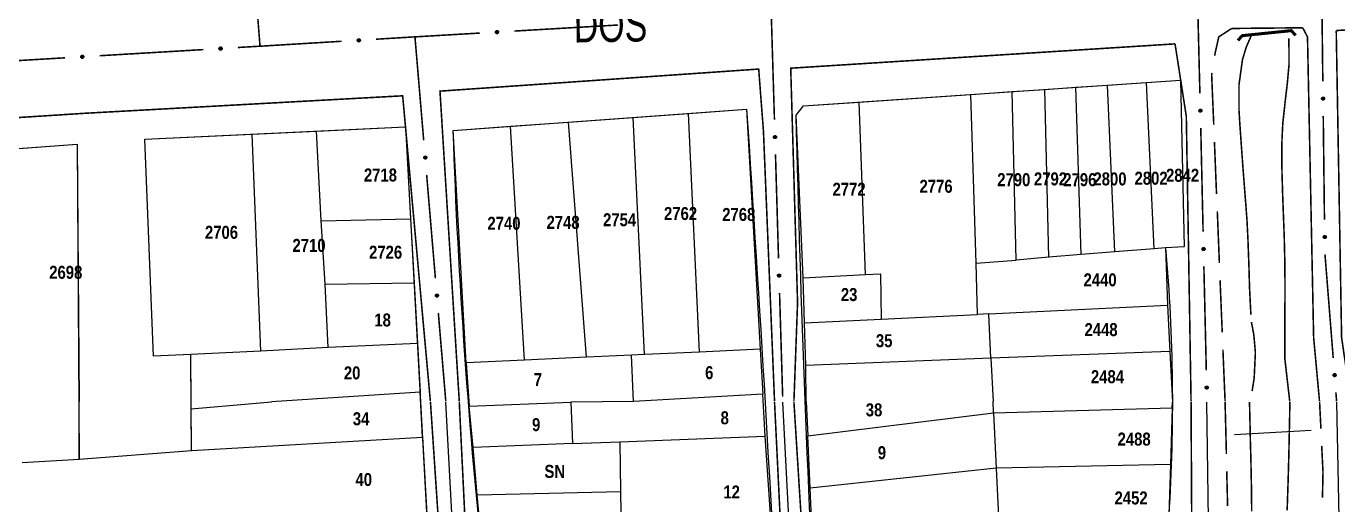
# Model space of a CAD drawing. Extents: x 201676 to 203188, y 4837754 to 4839005.
# Drawn here: x 202078.4 to 202229.9, y 4838733.9 to 4838789.2 of the extents above; entities that cross this region are included whole.
import ezdxf
from ezdxf.enums import TextEntityAlignment as Align

# ---------------------------------------------------------------- set-up
doc = ezdxf.new("R2010")
doc.units = 0
doc.header["$LTSCALE"] = 1.5
doc.header["$MEASUREMENT"] = 0
doc.linetypes.add('PHANTOMX2', pattern=[5, 2.5, -0.5, 0.5, -0.5, 0.5, -0.5])
doc.linetypes.add('TRACO_11', pattern=[8, 3, -1, 3, -1])
for name, color, linetype in [('CD-MALHA-LOTES', 40, 'CONTINUOUS'), ('HD-CURSO-PERENE', 170, 'CONTINUOUS'), ('RU-QUADRAS', 210, 'CONTINUOUS'), ('SV-EIXO-RUA-N-PAV', 6, 'CONTINUOUS'), ('SV-EIXO-RUA-PAV', 20, 'CONTINUOUS'), ('SV-ESTIVAS', 7, 'CONTINUOUS'), ('SV-PONTE-BUEIRO', 7, 'CONTINUOUS'), ('SV-RUA-NAO-PAV-S-GUIA-C-GUIA', 7, 'PHANTOMX2'), ('SV-RUA-PAVIM-S-GUIA-C-GUIA', 7, 'CONTINUOUS'), ('SV-TXT-RUA-PAV-S-GUIA-C-GUIA', 7, 'CONTINUOUS'), ('Th_NmrPort', 7, 'CONTINUOUS')]:
    doc.layers.add(name, color=color, linetype=linetype)
doc.styles.add('ARIAL', font='ARIAL.TTF')
doc.styles.get("Standard").update_dxf_attribs({"font": 'swisscbo.ttf'})

msp = doc.modelspace()

# ---------------------------------------------------------------- linework, layer by layer
at = {"layer": 'CD-MALHA-LOTES', "linetype": 'Continuous'}
for p, q in [((202175.36, 4838760.47), (202174.62, 4838780.4)), ((202124.19, 4838741.67), (202123.91, 4838746.9)), ((202163.75, 4838741.78), (202163.51, 4838746.67)), ((202084.5, 4838739.15), (202084.5, 4838745.75)), ((202097.45, 4838744.94), (202106.75, 4838745.75)), ((202097.49, 4838740.13), (202097.45, 4838744.94)), ((202129.59, 4838745.26), (202141.31, 4838745.72)), ((202130.02, 4838740.5), (202129.59, 4838745.26)), ((202148.57, 4838745.81), (202141.31, 4838745.72)), ((202141.31, 4838745.72), (202141.51, 4838740.95)), ((202168.52, 4838745.81), (202168.7, 4838741.82)), ((202168.7, 4838741.82), (202190.15, 4838744.51)), ((202190.15, 4838744.51), (202190.09, 4838745.81)), ((202190.15, 4838744.51), (202210.79, 4838745.06)), ((202190.15, 4838744.51), (202190.46, 4838738.11)), ((202210.79, 4838745.06), (202210.59, 4838738.54)), ((202210.79, 4838745.06), (202210.81, 4838745.74)), ((202097.49, 4838740.13), (202124.19, 4838741.67)), ((202124.19, 4838741.67), (202124.75, 4838731.42)), ((202146.96, 4838741.16), (202163.75, 4838741.78)), ((202164.55, 4838730.56), (202163.75, 4838741.78)), ((202168.98, 4838735.79), (202168.7, 4838741.82)), ((202084.5, 4838739.15), (202097.49, 4838740.13)), ((202141.51, 4838740.95), (202130.02, 4838740.5)), ((202130.51, 4838735.04), (202130.02, 4838740.5)), ((202141.51, 4838740.95), (202146.96, 4838741.16)), ((202146.96, 4838741.16), (202147.06, 4838735.41)), ((202077.92, 4838738.74), (202084.5, 4838739.15)), ((202210.59, 4838738.54), (202190.46, 4838738.11)), ((202210.59, 4838738.54), (202210.4, 4838732.72)), ((202190.46, 4838738.11), (202168.98, 4838735.79)), ((202190.46, 4838738.11), (202190.74, 4838732.47)), ((202130.51, 4838735.04), (202147.06, 4838735.41)), ((202147.06, 4838735.41), (202147.14, 4838730.34)), ((202169.25, 4838729.75), (202168.98, 4838735.79)), ((202130.95, 4838730.13), (202130.51, 4838735.04))]:
    msp.add_line(p, q, dxfattribs=at)
at = {"layer": 'CD-MALHA-LOTES', "linetype": 'Continuous', "flags": 128}
for points in [[(202199.64, 4838782.1), (202203.32, 4838782.35)], [(202203.32, 4838782.35), (202207.84, 4838782.66)], [(202204.17, 4838763.09), (202203.32, 4838782.35)], [(202207.84, 4838782.66), (202211.76, 4838782.93)], [(202208.69, 4838763.46), (202207.84, 4838782.66)], [(202211.76, 4838782.93), (202212.17, 4838763.67)], [(202174.62, 4838780.4), (202187.51, 4838781.27)], [(202187.51, 4838781.27), (202192.31, 4838781.6)], [(202188.13, 4838761.77), (202187.51, 4838781.27)], [(202192.31, 4838781.6), (202196.09, 4838781.86)], [(202192.77, 4838762.15), (202192.31, 4838781.6)], [(202196.09, 4838781.86), (202199.64, 4838782.1)], [(202196.52, 4838762.46), (202196.09, 4838781.86)], [(202200.28, 4838762.77), (202199.64, 4838782.1)], [(202154.91, 4838779.09), (202161.63, 4838779.58)], [(202161.63, 4838779.58), (202163.19, 4838751.85)], [(202167.35, 4838778.89), (202168.21, 4838779.96)], [(202134.35, 4838777.61), (202141.05, 4838778.09)], [(202141.05, 4838778.09), (202148.51, 4838778.63)], [(202143.12, 4838750.92), (202141.05, 4838778.09)], [(202148.51, 4838778.63), (202154.91, 4838779.09)], [(202149.84, 4838751.23), (202148.51, 4838778.63)], [(202156.2, 4838751.52), (202154.91, 4838779.09)], [(202168.17, 4838760.1), (202167.35, 4838778.89)], [(202092.1, 4838776.11), (202104.51, 4838776.67)], [(202104.51, 4838776.67), (202111.93, 4838777.02)], [(202105.5, 4838751.63), (202104.51, 4838776.67)], [(202111.93, 4838777.02), (202122.21, 4838777.52)], [(202112.49, 4838766.66), (202111.93, 4838777.02)], [(202122.21, 4838777.52), (202122.8, 4838766.9)], [(202127.73, 4838777.13), (202134.35, 4838777.61)], [(202129.22, 4838750.27), (202127.73, 4838777.13)], [(202135.98, 4838750.58), (202134.35, 4838777.61)], [(202076.93, 4838774.98), (202084.28, 4838775.53)], [(202084.28, 4838775.53), (202084.5, 4838745.75)], [(202093.12, 4838751.04), (202092.1, 4838776.11)], [(202112.49, 4838766.66), (202122.8, 4838766.9)], [(202112.94, 4838759.37), (202112.49, 4838766.66)], [(202122.8, 4838766.9), (202123.21, 4838759.51)], [(202200.28, 4838762.77), (202196.52, 4838762.46)], [(202204.17, 4838763.09), (202200.28, 4838762.77)], [(202208.69, 4838763.46), (202204.17, 4838763.09)], [(202210.03, 4838763.57), (202208.69, 4838763.46)], [(202212.17, 4838763.67), (202210.03, 4838763.57)], [(202210.03, 4838763.57), (202210.24, 4838756.95)], [(202188.13, 4838761.77), (202192.77, 4838762.15)], [(202188.3, 4838755.87), (202188.13, 4838761.77)], [(202196.52, 4838762.46), (202192.77, 4838762.15)], [(202168.32, 4838754.89), (202168.17, 4838760.1)], [(202175.36, 4838760.47), (202177.09, 4838760.56)], [(202177.09, 4838760.56), (202177.18, 4838755.32)], [(202112.94, 4838759.37), (202123.21, 4838759.51)], [(202113.29, 4838752.03), (202112.94, 4838759.37)], [(202123.21, 4838759.51), (202123.6, 4838752.49)], [(202189.61, 4838755.93), (202210.24, 4838756.95)], [(202210.24, 4838756.95), (202210.52, 4838751.57)], [(202168.32, 4838754.89), (202177.18, 4838755.32)], [(202177.18, 4838755.32), (202188.3, 4838755.87)], [(202189.61, 4838755.93), (202188.3, 4838755.87)], [(202189.85, 4838750.82), (202189.61, 4838755.93)], [(202168.46, 4838749.98), (202168.32, 4838754.89)], [(202113.29, 4838752.03), (202105.5, 4838751.63)], [(202123.6, 4838752.49), (202113.29, 4838752.03)], [(202123.6, 4838752.49), (202123.91, 4838746.9)], [(202097.41, 4838751.24), (202093.12, 4838751.04)], [(202105.5, 4838751.63), (202097.41, 4838751.24)], [(202097.45, 4838744.94), (202097.41, 4838751.24)], [(202135.98, 4838750.58), (202129.22, 4838750.27)], [(202143.12, 4838750.92), (202135.98, 4838750.58)], [(202148.32, 4838751.16), (202143.12, 4838750.92)], [(202149.84, 4838751.23), (202148.32, 4838751.16)], [(202148.57, 4838745.81), (202148.32, 4838751.16)], [(202156.2, 4838751.52), (202149.84, 4838751.23)], [(202163.19, 4838751.85), (202156.2, 4838751.52)], [(202163.19, 4838751.85), (202163.51, 4838746.67)], [(202189.85, 4838750.82), (202168.46, 4838749.98)], [(202210.52, 4838751.57), (202189.85, 4838750.82)], [(202189.85, 4838750.82), (202190.09, 4838745.81)], [(202210.52, 4838751.57), (202210.81, 4838745.74)], [(202129.22, 4838750.27), (202129.59, 4838745.26)], [(202168.52, 4838745.81), (202168.46, 4838749.98)], [(202123.91, 4838746.9), (202106.75, 4838745.75)], [(202163.51, 4838746.67), (202148.57, 4838745.81)]]:
    msp.add_lwpolyline(points, dxfattribs=at)
at = {"layer": 'CD-MALHA-LOTES', "linetype": 'Continuous'}
for points in [[(202168.21, 4838779.96), (202174.62, 4838780.4)], [(202168.17, 4838760.1), (202175.36, 4838760.47)]]:
    msp.add_lwpolyline(points, dxfattribs=at)
at = {"layer": 'HD-CURSO-PERENE', "const_width": 0.18}
for points in [[(202219.97, 4838788.18), (202219.35, 4838786.76), (202218.91, 4838785.31), (202218.51, 4838782.42), (202218.51, 4838779.43), (202218.6, 4838777.92), (202218.79, 4838775.19), (202219.01, 4838772.2), (202219.2, 4838769.73), (202219.32, 4838768.23), (202219.43, 4838766.73), (202219.54, 4838764.54), (202219.65, 4838761.54), (202219.73, 4838758.84), (202219.88, 4838755.84)], [(202223.81, 4838750.68), (202223.8, 4838753.68), (202223.8, 4838755.18), (202223.82, 4838757.97), (202223.82, 4838759.47), (202223.8, 4838761.99), (202223.73, 4838764.99), (202223.67, 4838766.49), (202223.56, 4838769.42), (202223.47, 4838772.42), (202223.45, 4838774.49), (202223.47, 4838775.99), (202223.57, 4838777.99), (202223.9, 4838780.97), (202224.08, 4838782.46), (202224.29, 4838784.77), (202224.27, 4838787.77)], [(202219.94, 4838754.99), (202220.22, 4838753.5), (202220.4, 4838751.48), (202220.26, 4838748.5), (202220.02, 4838747.01)], [(202224.37, 4838745.81), (202223.81, 4838750.68)], [(202219.72, 4838745.74), (202219.79, 4838742.74), (202219.82, 4838741.24), (202219.88, 4838739.1), (202219.91, 4838737.6), (202219.94, 4838736.1), (202219.96, 4838734.6), (202219.97, 4838733.1)], [(202224.38, 4838745.74), (202224.36, 4838744.24), (202224.33, 4838742.74), (202224.27, 4838739.88), (202224.19, 4838736.88), (202224.14, 4838735.38), (202224.07, 4838733.23)]]:
    msp.add_lwpolyline(points, dxfattribs=at)
at = {"layer": 'RU-QUADRAS', "color": 6, "linetype": 'Continuous'}
for points in [[(202167.35, 4838778.89), (202168.21, 4838779.96), (202211.76, 4838782.93), (202212.17, 4838763.67), (202210.03, 4838763.57, -0.037547), (202210.4, 4838732.66), (202212.22, 4838683.48), (202213.56, 4838672.04), (202211.67, 4838671.96), (202212.34, 4838648.31), (202194.96, 4838646.84), (202195.04, 4838649.66), (202185.69, 4838649.01), (202185.69, 4838647.79), (202174.31, 4838647.37, -0.014259)], [(202127.73, 4838777.13), (202161.63, 4838779.58, -0.007573), (202168.6, 4838643.71), (202162.65, 4838643.46), (202162.63, 4838644.43), (202136, 4838642.56), (202131.39, 4838725.26, -0.018401)]]:
    msp.add_lwpolyline(points, format="xyb", close=True, dxfattribs=at)
msp.add_lwpolyline([(202049.49, 4838772.96), (202084.28, 4838775.53), (202084.5, 4838739.15), (202097.49, 4838740.13), (202097.41, 4838751.24), (202093.12, 4838751.04), (202092.1, 4838776.11), (202122.21, 4838777.52), (202129.61, 4838641.93), (202117.03, 4838641.13), (202116.94, 4838643.36), (202111.75, 4838642.93), (202111.83, 4838640.86), (202101.62, 4838639.89), (202101.62, 4838642.99), (202084.48, 4838642.22), (202084.01, 4838690.86), (202082.26, 4838728.47), (202077.92, 4838728.17), (202077.7, 4838641.47), (202052.42, 4838640.92), (202051.08, 4838745.74)], close=True, dxfattribs=at)
at = {"layer": 'SV-EIXO-RUA-N-PAV', "const_width": 0.18}
for points in [[(202228.05, 4838794.8), (202228.19, 4838782.8)], [(202213.69, 4838793.4), (202213.99, 4838781.4)], [(202228.24, 4838778.8), (202228.38, 4838766.8)], [(202214.09, 4838777.41), (202214.36, 4838765.41)], [(202228.44, 4838762.8), (202229.39, 4838750.84)], [(202214.45, 4838761.41), (202214.73, 4838749.41)], [(202229.7, 4838746.85), (202229.78, 4838745.86)], [(202229.78, 4838745.86), (202229.78, 4838745.81)]]:
    msp.add_lwpolyline(points, dxfattribs=at)
at = {"layer": 'SV-EIXO-RUA-N-PAV'}
for points in [[(202228.33, 4838780.95), (202228.36, 4838780.91), (202228.38, 4838780.88), (202228.4, 4838780.84), (202228.4, 4838780.81), (202228.39, 4838780.77), (202228.38, 4838780.74), (202228.36, 4838780.7), (202228.33, 4838780.66), (202228.29, 4838780.64), (202228.26, 4838780.63), (202228.22, 4838780.63), (202228.19, 4838780.63), (202228.15, 4838780.64), (202228.11, 4838780.66), (202228.08, 4838780.7), (202228.06, 4838780.73), (202228.05, 4838780.77), (202228.04, 4838780.8), (202228.05, 4838780.84), (202228.06, 4838780.87), (202228.08, 4838780.91), (202228.11, 4838780.94), (202228.15, 4838780.97), (202228.18, 4838780.98), (202228.22, 4838780.98), (202228.25, 4838780.98), (202228.29, 4838780.97), (202228.33, 4838780.95)], [(202214.15, 4838779.55), (202214.18, 4838779.52), (202214.21, 4838779.48), (202214.22, 4838779.45), (202214.22, 4838779.41), (202214.22, 4838779.38), (202214.21, 4838779.34), (202214.19, 4838779.31), (202214.16, 4838779.27), (202214.12, 4838779.25), (202214.08, 4838779.23), (202214.05, 4838779.23), (202214.01, 4838779.23), (202213.98, 4838779.24), (202213.94, 4838779.26), (202213.91, 4838779.3), (202213.88, 4838779.33), (202213.87, 4838779.37), (202213.87, 4838779.4), (202213.87, 4838779.44), (202213.88, 4838779.47), (202213.9, 4838779.51), (202213.94, 4838779.55), (202213.97, 4838779.57), (202214.01, 4838779.58), (202214.04, 4838779.58), (202214.08, 4838779.58), (202214.11, 4838779.57), (202214.15, 4838779.55)], [(202228.52, 4838764.95), (202228.55, 4838764.91), (202228.57, 4838764.88), (202228.59, 4838764.84), (202228.59, 4838764.81), (202228.58, 4838764.77), (202228.57, 4838764.74), (202228.55, 4838764.7), (202228.52, 4838764.67), (202228.48, 4838764.64), (202228.45, 4838764.63), (202228.41, 4838764.63), (202228.38, 4838764.63), (202228.34, 4838764.64), (202228.31, 4838764.66), (202228.27, 4838764.7), (202228.25, 4838764.73), (202228.24, 4838764.77), (202228.23, 4838764.8), (202228.24, 4838764.84), (202228.25, 4838764.87), (202228.27, 4838764.91), (202228.3, 4838764.94), (202228.34, 4838764.97), (202228.37, 4838764.98), (202228.41, 4838764.98), (202228.44, 4838764.98), (202228.48, 4838764.97), (202228.52, 4838764.95)], [(202214.51, 4838763.55), (202214.55, 4838763.52), (202214.57, 4838763.49), (202214.59, 4838763.45), (202214.59, 4838763.42), (202214.59, 4838763.38), (202214.58, 4838763.35), (202214.56, 4838763.31), (202214.52, 4838763.27), (202214.48, 4838763.25), (202214.45, 4838763.24), (202214.41, 4838763.23), (202214.38, 4838763.24), (202214.34, 4838763.25), (202214.31, 4838763.27), (202214.27, 4838763.3), (202214.25, 4838763.34), (202214.24, 4838763.37), (202214.24, 4838763.41), (202214.24, 4838763.44), (202214.25, 4838763.48), (202214.27, 4838763.52), (202214.3, 4838763.55), (202214.34, 4838763.57), (202214.37, 4838763.58), (202214.41, 4838763.59), (202214.44, 4838763.59), (202214.48, 4838763.58), (202214.51, 4838763.55)], [(202229.64, 4838749), (202229.68, 4838748.97), (202229.71, 4838748.93), (202229.72, 4838748.9), (202229.72, 4838748.86), (202229.72, 4838748.83), (202229.71, 4838748.79), (202229.7, 4838748.76), (202229.67, 4838748.72), (202229.63, 4838748.69), (202229.6, 4838748.68), (202229.56, 4838748.67), (202229.53, 4838748.67), (202229.49, 4838748.68), (202229.45, 4838748.7), (202229.41, 4838748.73), (202229.39, 4838748.77), (202229.38, 4838748.8), (202229.37, 4838748.84), (202229.37, 4838748.87), (202229.38, 4838748.91), (202229.4, 4838748.94), (202229.43, 4838748.98), (202229.46, 4838749.01), (202229.5, 4838749.02), (202229.53, 4838749.02), (202229.57, 4838749.02), (202229.6, 4838749.02), (202229.64, 4838749)], [(202214.88, 4838747.56), (202214.91, 4838747.53), (202214.94, 4838747.49), (202214.95, 4838747.45), (202214.95, 4838747.42), (202214.95, 4838747.38), (202214.94, 4838747.35), (202214.92, 4838747.31), (202214.89, 4838747.28), (202214.85, 4838747.25), (202214.81, 4838747.24), (202214.78, 4838747.24), (202214.74, 4838747.24), (202214.71, 4838747.25), (202214.67, 4838747.27), (202214.64, 4838747.31), (202214.61, 4838747.34), (202214.6, 4838747.38), (202214.6, 4838747.41), (202214.6, 4838747.45), (202214.61, 4838747.48), (202214.63, 4838747.52), (202214.67, 4838747.55), (202214.7, 4838747.58), (202214.74, 4838747.59), (202214.77, 4838747.59), (202214.81, 4838747.59), (202214.84, 4838747.58), (202214.88, 4838747.56)]]:
    msp.add_lwpolyline(points, close=True, dxfattribs=at)
for points in [[(202228.05, 4838780.85), (202228.07, 4838780.72)], [(202228.05, 4838780.84), (202228.06, 4838780.73)], [(202228.06, 4838780.87), (202228.08, 4838780.7)], [(202228.07, 4838780.89), (202228.1, 4838780.69)], [(202228.08, 4838780.91), (202228.11, 4838780.66)], [(202228.1, 4838780.92), (202228.13, 4838780.65)], [(202228.11, 4838780.94), (202228.15, 4838780.64)], [(202228.13, 4838780.95), (202228.17, 4838780.64)], [(202228.15, 4838780.97), (202228.19, 4838780.63)], [(202228.16, 4838780.97), (202228.2, 4838780.63)], [(202228.18, 4838780.98), (202228.22, 4838780.63)], [(202228.2, 4838780.98), (202228.24, 4838780.63)], [(202228.22, 4838780.98), (202228.26, 4838780.63)], [(202228.24, 4838780.97), (202228.28, 4838780.64)], [(202228.25, 4838780.98), (202228.29, 4838780.64)], [(202228.27, 4838780.97), (202228.31, 4838780.66)], [(202228.29, 4838780.97), (202228.33, 4838780.66)], [(202228.31, 4838780.96), (202228.35, 4838780.69)], [(202228.33, 4838780.95), (202228.36, 4838780.7)], [(202228.34, 4838780.93), (202228.37, 4838780.73)], [(202228.36, 4838780.91), (202228.38, 4838780.74)], [(202228.37, 4838780.89), (202228.39, 4838780.76)], [(202228.38, 4838780.88), (202228.39, 4838780.77)], [(202213.87, 4838779.44), (202213.88, 4838779.33)], [(202213.88, 4838779.47), (202213.91, 4838779.3)], [(202213.88, 4838779.45), (202213.89, 4838779.32)], [(202213.89, 4838779.49), (202213.92, 4838779.29)], [(202213.9, 4838779.51), (202213.94, 4838779.26)], [(202213.92, 4838779.52), (202213.96, 4838779.26)], [(202213.94, 4838779.55), (202213.98, 4838779.24)], [(202213.95, 4838779.56), (202214, 4838779.24)], [(202213.97, 4838779.57), (202214.01, 4838779.23)], [(202213.99, 4838779.57), (202214.03, 4838779.23)], [(202214.01, 4838779.58), (202214.05, 4838779.23)], [(202214.02, 4838779.58), (202214.06, 4838779.23)], [(202214.04, 4838779.58), (202214.08, 4838779.23)], [(202214.06, 4838779.58), (202214.1, 4838779.25)], [(202214.08, 4838779.58), (202214.12, 4838779.25)], [(202214.09, 4838779.57), (202214.14, 4838779.26)], [(202214.11, 4838779.57), (202214.16, 4838779.27)], [(202214.13, 4838779.56), (202214.17, 4838779.29)], [(202214.15, 4838779.55), (202214.19, 4838779.31)], [(202214.17, 4838779.53), (202214.2, 4838779.33)], [(202214.18, 4838779.52), (202214.21, 4838779.34)], [(202214.2, 4838779.5), (202214.21, 4838779.37)], [(202214.21, 4838779.48), (202214.22, 4838779.38)], [(202228.24, 4838764.85), (202228.26, 4838764.72)], [(202228.24, 4838764.84), (202228.25, 4838764.73)], [(202228.25, 4838764.87), (202228.27, 4838764.7)], [(202228.26, 4838764.89), (202228.29, 4838764.69)], [(202228.27, 4838764.91), (202228.31, 4838764.66)], [(202228.29, 4838764.92), (202228.32, 4838764.66)], [(202228.3, 4838764.94), (202228.34, 4838764.64)], [(202228.32, 4838764.95), (202228.36, 4838764.64)], [(202228.34, 4838764.97), (202228.38, 4838764.63)], [(202228.36, 4838764.97), (202228.39, 4838764.63)], [(202228.37, 4838764.98), (202228.41, 4838764.63)], [(202228.39, 4838764.98), (202228.43, 4838764.63)], [(202228.41, 4838764.98), (202228.45, 4838764.63)], [(202228.43, 4838764.98), (202228.47, 4838764.64)], [(202228.44, 4838764.98), (202228.48, 4838764.64)], [(202228.46, 4838764.97), (202228.5, 4838764.66)], [(202228.48, 4838764.97), (202228.52, 4838764.67)], [(202228.5, 4838764.96), (202228.54, 4838764.69)], [(202228.52, 4838764.95), (202228.55, 4838764.7)], [(202228.53, 4838764.93), (202228.56, 4838764.73)], [(202228.55, 4838764.91), (202228.57, 4838764.74)], [(202228.56, 4838764.89), (202228.58, 4838764.76)], [(202228.57, 4838764.88), (202228.58, 4838764.77)], [(202214.24, 4838763.46), (202214.26, 4838763.33)], [(202214.24, 4838763.44), (202214.25, 4838763.34)], [(202214.25, 4838763.48), (202214.27, 4838763.3)], [(202214.26, 4838763.49), (202214.29, 4838763.29)], [(202214.27, 4838763.52), (202214.31, 4838763.27)], [(202214.29, 4838763.53), (202214.33, 4838763.26)], [(202214.3, 4838763.55), (202214.34, 4838763.25)], [(202214.32, 4838763.56), (202214.36, 4838763.25)], [(202214.34, 4838763.57), (202214.38, 4838763.24)], [(202214.35, 4838763.58), (202214.4, 4838763.24)], [(202214.37, 4838763.58), (202214.41, 4838763.23)], [(202214.39, 4838763.58), (202214.43, 4838763.24)], [(202214.41, 4838763.59), (202214.45, 4838763.24)], [(202214.43, 4838763.58), (202214.47, 4838763.25)], [(202214.44, 4838763.59), (202214.48, 4838763.25)], [(202214.46, 4838763.58), (202214.5, 4838763.27)], [(202214.48, 4838763.58), (202214.52, 4838763.27)], [(202214.49, 4838763.56), (202214.54, 4838763.29)], [(202214.51, 4838763.55), (202214.56, 4838763.31)], [(202214.53, 4838763.54), (202214.57, 4838763.33)], [(202214.55, 4838763.52), (202214.58, 4838763.35)], [(202214.56, 4838763.5), (202214.58, 4838763.37)], [(202214.57, 4838763.49), (202214.59, 4838763.38)], [(202229.43, 4838748.98), (202229.49, 4838748.68)], [(202229.45, 4838748.99), (202229.51, 4838748.68)], [(202229.46, 4838749.01), (202229.53, 4838748.67)], [(202229.48, 4838749.01), (202229.54, 4838748.68)], [(202229.5, 4838749.02), (202229.56, 4838748.67)], [(202229.52, 4838749.02), (202229.58, 4838748.68)], [(202229.53, 4838749.02), (202229.6, 4838748.68)], [(202229.55, 4838749.02), (202229.61, 4838748.69)], [(202229.57, 4838749.02), (202229.63, 4838748.69)], [(202229.59, 4838749.02), (202229.65, 4838748.71)], [(202229.6, 4838749.02), (202229.67, 4838748.72)], [(202229.62, 4838749.01), (202229.68, 4838748.74)], [(202229.64, 4838749), (202229.7, 4838748.76)], [(202229.66, 4838748.98), (202229.71, 4838748.78)], [(202229.68, 4838748.97), (202229.71, 4838748.79)], [(202214.61, 4838747.48), (202214.64, 4838747.31)], [(202214.61, 4838747.46), (202214.62, 4838747.33)], [(202214.62, 4838747.5), (202214.65, 4838747.3)], [(202214.63, 4838747.52), (202214.67, 4838747.27)], [(202214.65, 4838747.53), (202214.69, 4838747.27)], [(202214.67, 4838747.55), (202214.71, 4838747.25)], [(202214.68, 4838747.56), (202214.73, 4838747.25)], [(202214.7, 4838747.58), (202214.74, 4838747.24)], [(202214.72, 4838747.58), (202214.76, 4838747.24)], [(202214.74, 4838747.59), (202214.78, 4838747.24)], [(202214.75, 4838747.59), (202214.79, 4838747.24)], [(202214.77, 4838747.59), (202214.81, 4838747.24)], [(202214.79, 4838747.59), (202214.83, 4838747.25)], [(202214.81, 4838747.59), (202214.85, 4838747.25)], [(202214.82, 4838747.58), (202214.87, 4838747.27)], [(202214.84, 4838747.58), (202214.89, 4838747.28)], [(202214.86, 4838747.57), (202214.9, 4838747.3)], [(202214.88, 4838747.56), (202214.92, 4838747.31)], [(202214.9, 4838747.54), (202214.93, 4838747.34)], [(202214.91, 4838747.53), (202214.94, 4838747.35)], [(202214.93, 4838747.51), (202214.94, 4838747.38)], [(202214.94, 4838747.49), (202214.95, 4838747.38)], [(202229.37, 4838748.87), (202229.39, 4838748.77)], [(202229.38, 4838748.91), (202229.41, 4838748.73)], [(202229.38, 4838748.89), (202229.4, 4838748.76)], [(202229.39, 4838748.92), (202229.43, 4838748.72)], [(202229.4, 4838748.94), (202229.45, 4838748.7)], [(202229.42, 4838748.96), (202229.47, 4838748.69)], [(202229.69, 4838748.95), (202229.72, 4838748.82)], [(202229.71, 4838748.93), (202229.72, 4838748.83)], [(202214.6, 4838747.45), (202214.61, 4838747.34)]]:
    msp.add_lwpolyline(points, dxfattribs=at)
at = {"layer": 'SV-EIXO-RUA-PAV', "const_width": 0.18}
for points in [[(202105.41, 4838786.85), (202104.48, 4838798.81)], [(202164.48, 4838790.34), (202164.84, 4838778.35)], [(202123.31, 4838787.93), (202130.8, 4838788.37)], [(202134.79, 4838788.6), (202146.77, 4838789.3)], [(202102.85, 4838786.7), (202104.84, 4838786.82)], [(202104.84, 4838786.82), (202105.41, 4838786.85)], [(202105.41, 4838786.85), (202114.83, 4838787.42)], [(202118.82, 4838787.66), (202122.81, 4838787.9)], [(202122.81, 4838787.9), (202123.31, 4838787.93)], [(202123.31, 4838787.93), (202124.32, 4838775.97)], [(202070.9, 4838784.8), (202082.88, 4838785.51)], [(202086.88, 4838785.75), (202098.86, 4838786.46)], [(202164.96, 4838774.35), (202165.31, 4838762.35)], [(202124.66, 4838771.99), (202125.67, 4838760.03)], [(202165.43, 4838758.35), (202165.79, 4838746.36)], [(202126.01, 4838756.04), (202126.85, 4838746.08)], [(202126.85, 4838746.08), (202126.87, 4838745.82)]]:
    msp.add_lwpolyline(points, dxfattribs=at)
at = {"layer": 'SV-EIXO-RUA-PAV'}
for points in [[(202132.65, 4838788.59), (202132.68, 4838788.62), (202132.71, 4838788.65), (202132.75, 4838788.66), (202132.78, 4838788.66), (202132.82, 4838788.66), (202132.85, 4838788.66), (202132.89, 4838788.64), (202132.93, 4838788.61), (202132.95, 4838788.57), (202132.96, 4838788.53), (202132.97, 4838788.5), (202132.97, 4838788.46), (202132.96, 4838788.43), (202132.94, 4838788.39), (202132.91, 4838788.35), (202132.87, 4838788.33), (202132.84, 4838788.32), (202132.8, 4838788.31), (202132.77, 4838788.31), (202132.73, 4838788.32), (202132.69, 4838788.34), (202132.66, 4838788.37), (202132.63, 4838788.41), (202132.62, 4838788.44), (202132.62, 4838788.48), (202132.62, 4838788.51), (202132.62, 4838788.55), (202132.65, 4838788.59)], [(202116.67, 4838787.64), (202116.71, 4838787.68), (202116.74, 4838787.7), (202116.78, 4838787.71), (202116.81, 4838787.72), (202116.84, 4838787.72), (202116.88, 4838787.71), (202116.92, 4838787.69), (202116.95, 4838787.66), (202116.98, 4838787.62), (202116.99, 4838787.59), (202117, 4838787.55), (202117, 4838787.52), (202116.99, 4838787.48), (202116.97, 4838787.44), (202116.93, 4838787.41), (202116.9, 4838787.38), (202116.87, 4838787.37), (202116.83, 4838787.37), (202116.79, 4838787.37), (202116.76, 4838787.38), (202116.72, 4838787.39), (202116.69, 4838787.43), (202116.66, 4838787.46), (202116.65, 4838787.5), (202116.64, 4838787.53), (202116.65, 4838787.57), (202116.65, 4838787.6), (202116.67, 4838787.64)], [(202084.73, 4838785.73), (202084.76, 4838785.77), (202084.8, 4838785.79), (202084.83, 4838785.81), (202084.87, 4838785.81), (202084.9, 4838785.81), (202084.94, 4838785.8), (202084.97, 4838785.78), (202085.01, 4838785.75), (202085.04, 4838785.71), (202085.05, 4838785.68), (202085.05, 4838785.64), (202085.05, 4838785.61), (202085.04, 4838785.57), (202085.02, 4838785.53), (202084.99, 4838785.5), (202084.96, 4838785.47), (202084.92, 4838785.46), (202084.89, 4838785.46), (202084.85, 4838785.46), (202084.82, 4838785.47), (202084.78, 4838785.48), (202084.74, 4838785.52), (202084.72, 4838785.55), (202084.71, 4838785.59), (202084.7, 4838785.62), (202084.7, 4838785.66), (202084.71, 4838785.69), (202084.73, 4838785.73)], [(202100.7, 4838786.68), (202100.73, 4838786.72), (202100.77, 4838786.74), (202100.8, 4838786.76), (202100.84, 4838786.76), (202100.87, 4838786.76), (202100.91, 4838786.75), (202100.95, 4838786.73), (202100.98, 4838786.7), (202101.01, 4838786.66), (202101.02, 4838786.63), (202101.03, 4838786.59), (202101.03, 4838786.56), (202101.02, 4838786.52), (202101, 4838786.48), (202100.96, 4838786.45), (202100.93, 4838786.42), (202100.89, 4838786.41), (202100.86, 4838786.41), (202100.82, 4838786.41), (202100.79, 4838786.42), (202100.75, 4838786.43), (202100.71, 4838786.47), (202100.69, 4838786.5), (202100.68, 4838786.54), (202100.67, 4838786.57), (202100.67, 4838786.61), (202100.68, 4838786.64), (202100.7, 4838786.68)], [(202165, 4838776.49), (202165.04, 4838776.46), (202165.06, 4838776.42), (202165.08, 4838776.39), (202165.08, 4838776.35), (202165.08, 4838776.32), (202165.07, 4838776.28), (202165.05, 4838776.25), (202165.01, 4838776.21), (202164.98, 4838776.19), (202164.94, 4838776.18), (202164.91, 4838776.17), (202164.87, 4838776.17), (202164.84, 4838776.18), (202164.8, 4838776.2), (202164.76, 4838776.24), (202164.74, 4838776.27), (202164.73, 4838776.31), (202164.72, 4838776.34), (202164.73, 4838776.38), (202164.74, 4838776.41), (202164.76, 4838776.45), (202164.79, 4838776.49), (202164.83, 4838776.51), (202164.86, 4838776.52), (202164.9, 4838776.52), (202164.93, 4838776.52), (202164.97, 4838776.52), (202165, 4838776.49)], [(202124.59, 4838774.13), (202124.63, 4838774.1), (202124.65, 4838774.07), (202124.67, 4838774.03), (202124.67, 4838774), (202124.67, 4838773.96), (202124.66, 4838773.93), (202124.64, 4838773.89), (202124.61, 4838773.85), (202124.58, 4838773.83), (202124.54, 4838773.81), (202124.51, 4838773.81), (202124.47, 4838773.81), (202124.44, 4838773.82), (202124.4, 4838773.83), (202124.36, 4838773.87), (202124.34, 4838773.9), (202124.32, 4838773.93), (202124.32, 4838773.97), (202124.32, 4838774), (202124.33, 4838774.04), (202124.34, 4838774.08), (202124.38, 4838774.11), (202124.41, 4838774.14), (202124.44, 4838774.15), (202124.48, 4838774.16), (202124.51, 4838774.16), (202124.55, 4838774.15), (202124.59, 4838774.13)], [(202165.48, 4838760.5), (202165.52, 4838760.47), (202165.54, 4838760.43), (202165.55, 4838760.4), (202165.55, 4838760.36), (202165.55, 4838760.33), (202165.54, 4838760.29), (202165.52, 4838760.25), (202165.49, 4838760.22), (202165.45, 4838760.2), (202165.42, 4838760.18), (202165.38, 4838760.18), (202165.35, 4838760.18), (202165.31, 4838760.19), (202165.28, 4838760.21), (202165.24, 4838760.25), (202165.22, 4838760.28), (202165.21, 4838760.32), (202165.2, 4838760.35), (202165.2, 4838760.39), (202165.21, 4838760.42), (202165.23, 4838760.46), (202165.27, 4838760.49), (202165.3, 4838760.52), (202165.34, 4838760.53), (202165.37, 4838760.53), (202165.41, 4838760.53), (202165.44, 4838760.52), (202165.48, 4838760.5)], [(202125.94, 4838758.19), (202125.98, 4838758.16), (202126, 4838758.12), (202126.02, 4838758.09), (202126.02, 4838758.05), (202126.02, 4838758.02), (202126.01, 4838757.98), (202125.99, 4838757.95), (202125.96, 4838757.91), (202125.93, 4838757.88), (202125.89, 4838757.87), (202125.86, 4838757.86), (202125.82, 4838757.86), (202125.79, 4838757.87), (202125.75, 4838757.89), (202125.71, 4838757.92), (202125.69, 4838757.96), (202125.67, 4838757.99), (202125.67, 4838758.03), (202125.67, 4838758.06), (202125.68, 4838758.1), (202125.69, 4838758.13), (202125.73, 4838758.17), (202125.76, 4838758.2), (202125.79, 4838758.21), (202125.83, 4838758.21), (202125.86, 4838758.22), (202125.9, 4838758.21), (202125.94, 4838758.19)]]:
    msp.add_lwpolyline(points, close=True, dxfattribs=at)
for points in [[(202132.62, 4838788.55), (202132.93, 4838788.61)], [(202132.62, 4838788.51), (202132.95, 4838788.57)], [(202132.62, 4838788.5), (202132.95, 4838788.55)], [(202132.62, 4838788.48), (202132.96, 4838788.53)], [(202132.62, 4838788.46), (202132.97, 4838788.51)], [(202132.62, 4838788.44), (202132.97, 4838788.5)], [(202132.63, 4838788.53), (202132.93, 4838788.59)], [(202132.63, 4838788.43), (202132.97, 4838788.48)], [(202132.63, 4838788.41), (202132.97, 4838788.46)], [(202132.64, 4838788.57), (202132.9, 4838788.62)], [(202132.65, 4838788.59), (202132.89, 4838788.64)], [(202132.65, 4838788.39), (202132.96, 4838788.44)], [(202132.66, 4838788.61), (202132.86, 4838788.65)], [(202132.66, 4838788.37), (202132.96, 4838788.43)], [(202132.68, 4838788.62), (202132.85, 4838788.66)], [(202132.68, 4838788.36), (202132.95, 4838788.41)], [(202132.69, 4838788.34), (202132.94, 4838788.39)], [(202132.7, 4838788.64), (202132.83, 4838788.66)], [(202132.71, 4838788.65), (202132.82, 4838788.66)], [(202132.72, 4838788.33), (202132.92, 4838788.37)], [(202116.64, 4838787.53), (202116.99, 4838787.59)], [(202116.65, 4838787.6), (202116.95, 4838787.66)], [(202116.65, 4838787.58), (202116.96, 4838787.64)], [(202116.65, 4838787.57), (202116.98, 4838787.62)], [(202116.65, 4838787.55), (202116.98, 4838787.61)], [(202116.65, 4838787.51), (202116.99, 4838787.57)], [(202116.65, 4838787.5), (202117, 4838787.55)], [(202116.66, 4838787.62), (202116.93, 4838787.67)], [(202116.66, 4838787.48), (202116.99, 4838787.53)], [(202116.66, 4838787.46), (202117, 4838787.52)], [(202116.67, 4838787.64), (202116.92, 4838787.69)], [(202116.68, 4838787.44), (202116.99, 4838787.5)], [(202116.69, 4838787.66), (202116.89, 4838787.7)], [(202116.69, 4838787.43), (202116.99, 4838787.48)], [(202116.71, 4838787.68), (202116.88, 4838787.71)], [(202116.71, 4838787.41), (202116.97, 4838787.46)], [(202116.72, 4838787.69), (202116.85, 4838787.71)], [(202116.72, 4838787.39), (202116.97, 4838787.44)], [(202116.74, 4838787.7), (202116.84, 4838787.72)], [(202116.75, 4838787.39), (202116.94, 4838787.42)], [(202116.76, 4838787.38), (202116.93, 4838787.41)], [(202116.78, 4838787.37), (202116.91, 4838787.39)], [(202116.79, 4838787.37), (202116.9, 4838787.38)], [(202132.73, 4838788.32), (202132.91, 4838788.35)], [(202132.75, 4838788.32), (202132.88, 4838788.34)], [(202132.77, 4838788.31), (202132.87, 4838788.33)], [(202084.7, 4838785.66), (202085.04, 4838785.71)], [(202084.7, 4838785.62), (202085.05, 4838785.68)], [(202084.71, 4838785.69), (202085.01, 4838785.75)], [(202084.71, 4838785.67), (202085.02, 4838785.73)], [(202084.71, 4838785.64), (202085.04, 4838785.7)], [(202084.71, 4838785.6), (202085.05, 4838785.66)], [(202084.71, 4838785.59), (202085.05, 4838785.64)], [(202084.72, 4838785.71), (202084.99, 4838785.76)], [(202084.72, 4838785.57), (202085.05, 4838785.62)], [(202084.72, 4838785.55), (202085.05, 4838785.61)], [(202084.73, 4838785.73), (202084.97, 4838785.78)], [(202084.73, 4838785.53), (202085.04, 4838785.59)], [(202084.74, 4838785.52), (202085.04, 4838785.57)], [(202084.75, 4838785.75), (202084.95, 4838785.79)], [(202084.76, 4838785.77), (202084.94, 4838785.8)], [(202084.76, 4838785.5), (202085.03, 4838785.55)], [(202084.78, 4838785.78), (202084.91, 4838785.8)], [(202084.78, 4838785.48), (202085.02, 4838785.53)], [(202084.8, 4838785.79), (202084.9, 4838785.81)], [(202084.8, 4838785.48), (202085, 4838785.51)], [(202084.82, 4838785.47), (202084.99, 4838785.5)], [(202084.84, 4838785.46), (202084.97, 4838785.48)], [(202084.85, 4838785.46), (202084.96, 4838785.47)], [(202100.67, 4838786.61), (202101.01, 4838786.66)], [(202100.67, 4838786.57), (202101.02, 4838786.63)], [(202100.68, 4838786.64), (202100.98, 4838786.7)], [(202100.68, 4838786.62), (202100.99, 4838786.68)], [(202100.68, 4838786.59), (202101.01, 4838786.65)], [(202100.68, 4838786.55), (202101.02, 4838786.61)], [(202100.68, 4838786.54), (202101.03, 4838786.59)], [(202100.69, 4838786.66), (202100.96, 4838786.71)], [(202100.69, 4838786.52), (202101.02, 4838786.57)], [(202100.69, 4838786.5), (202101.03, 4838786.56)], [(202100.7, 4838786.68), (202100.95, 4838786.73)], [(202100.7, 4838786.48), (202101.02, 4838786.54)], [(202100.71, 4838786.47), (202101.02, 4838786.52)], [(202100.72, 4838786.7), (202100.92, 4838786.74)], [(202100.73, 4838786.72), (202100.91, 4838786.75)], [(202100.74, 4838786.45), (202101, 4838786.5)], [(202100.75, 4838786.73), (202100.88, 4838786.75)], [(202100.75, 4838786.43), (202101, 4838786.48)], [(202100.77, 4838786.74), (202100.87, 4838786.76)], [(202100.77, 4838786.43), (202100.97, 4838786.46)], [(202100.79, 4838786.42), (202100.96, 4838786.45)], [(202100.81, 4838786.41), (202100.94, 4838786.43)], [(202100.82, 4838786.41), (202100.93, 4838786.42)], [(202164.73, 4838776.39), (202164.75, 4838776.26)], [(202164.73, 4838776.38), (202164.74, 4838776.27)], [(202164.74, 4838776.41), (202164.76, 4838776.24)], [(202164.75, 4838776.43), (202164.78, 4838776.23)], [(202164.76, 4838776.45), (202164.8, 4838776.2)], [(202164.78, 4838776.47), (202164.82, 4838776.2)], [(202164.79, 4838776.49), (202164.84, 4838776.18)], [(202164.81, 4838776.5), (202164.85, 4838776.18)], [(202164.83, 4838776.51), (202164.87, 4838776.17)], [(202164.84, 4838776.51), (202164.89, 4838776.18)], [(202164.86, 4838776.52), (202164.91, 4838776.17)], [(202164.88, 4838776.52), (202164.92, 4838776.18)], [(202164.9, 4838776.52), (202164.94, 4838776.18)], [(202164.91, 4838776.52), (202164.96, 4838776.19)], [(202164.93, 4838776.52), (202164.98, 4838776.19)], [(202164.95, 4838776.51), (202164.99, 4838776.2)], [(202164.97, 4838776.52), (202165.01, 4838776.21)], [(202164.98, 4838776.5), (202165.03, 4838776.23)], [(202165, 4838776.49), (202165.05, 4838776.25)], [(202165.02, 4838776.47), (202165.06, 4838776.27)], [(202165.04, 4838776.46), (202165.07, 4838776.28)], [(202165.05, 4838776.44), (202165.07, 4838776.31)], [(202165.06, 4838776.42), (202165.08, 4838776.32)], [(202124.32, 4838774.02), (202124.35, 4838773.89)], [(202124.32, 4838774), (202124.34, 4838773.9)], [(202124.33, 4838774.04), (202124.36, 4838773.87)], [(202124.34, 4838774.08), (202124.4, 4838773.83)], [(202124.34, 4838774.05), (202124.38, 4838773.86)], [(202124.36, 4838774.09), (202124.42, 4838773.83)], [(202124.38, 4838774.11), (202124.44, 4838773.82)], [(202124.39, 4838774.13), (202124.45, 4838773.82)], [(202124.41, 4838774.14), (202124.47, 4838773.81)], [(202124.43, 4838774.14), (202124.49, 4838773.81)], [(202124.44, 4838774.15), (202124.51, 4838773.81)], [(202124.46, 4838774.15), (202124.52, 4838773.81)], [(202124.48, 4838774.16), (202124.54, 4838773.81)], [(202124.5, 4838774.15), (202124.56, 4838773.82)], [(202124.51, 4838774.16), (202124.58, 4838773.83)], [(202124.53, 4838774.15), (202124.6, 4838773.84)], [(202124.55, 4838774.15), (202124.61, 4838773.85)], [(202124.57, 4838774.14), (202124.63, 4838773.87)], [(202124.59, 4838774.13), (202124.64, 4838773.89)], [(202124.61, 4838774.11), (202124.65, 4838773.92)], [(202124.63, 4838774.1), (202124.66, 4838773.93)], [(202124.64, 4838774.08), (202124.66, 4838773.95)], [(202124.65, 4838774.07), (202124.67, 4838773.96)], [(202165.2, 4838760.39), (202165.22, 4838760.28)], [(202165.21, 4838760.42), (202165.24, 4838760.25)], [(202165.21, 4838760.4), (202165.23, 4838760.27)], [(202165.23, 4838760.46), (202165.28, 4838760.21)], [(202165.23, 4838760.44), (202165.26, 4838760.24)], [(202165.25, 4838760.47), (202165.29, 4838760.21)], [(202165.27, 4838760.49), (202165.31, 4838760.19)], [(202165.28, 4838760.5), (202165.33, 4838760.19)], [(202165.3, 4838760.52), (202165.35, 4838760.18)], [(202165.32, 4838760.52), (202165.36, 4838760.18)], [(202165.34, 4838760.53), (202165.38, 4838760.18)], [(202165.35, 4838760.53), (202165.4, 4838760.18)], [(202165.37, 4838760.53), (202165.42, 4838760.18)], [(202165.39, 4838760.53), (202165.44, 4838760.19)], [(202165.41, 4838760.53), (202165.45, 4838760.2)], [(202165.43, 4838760.52), (202165.47, 4838760.21)], [(202165.44, 4838760.52), (202165.49, 4838760.22)], [(202165.46, 4838760.51), (202165.5, 4838760.24)], [(202165.48, 4838760.5), (202165.52, 4838760.25)], [(202165.5, 4838760.48), (202165.53, 4838760.28)], [(202165.52, 4838760.47), (202165.54, 4838760.29)], [(202165.53, 4838760.45), (202165.55, 4838760.32)], [(202165.54, 4838760.43), (202165.55, 4838760.33)], [(202125.67, 4838758.07), (202125.7, 4838757.95)], [(202125.67, 4838758.06), (202125.69, 4838757.96)], [(202125.68, 4838758.1), (202125.71, 4838757.92)], [(202125.69, 4838758.13), (202125.75, 4838757.89)], [(202125.69, 4838758.11), (202125.73, 4838757.91)], [(202125.71, 4838758.15), (202125.77, 4838757.88)], [(202125.73, 4838758.17), (202125.79, 4838757.87)], [(202125.74, 4838758.18), (202125.8, 4838757.87)], [(202125.76, 4838758.2), (202125.82, 4838757.86)], [(202125.78, 4838758.2), (202125.84, 4838757.87)], [(202125.79, 4838758.21), (202125.86, 4838757.86)], [(202125.81, 4838758.21), (202125.87, 4838757.87)], [(202125.83, 4838758.21), (202125.89, 4838757.87)], [(202125.85, 4838758.21), (202125.91, 4838757.88)], [(202125.86, 4838758.22), (202125.93, 4838757.88)], [(202125.88, 4838758.21), (202125.94, 4838757.9)], [(202125.9, 4838758.21), (202125.96, 4838757.91)], [(202125.92, 4838758.2), (202125.98, 4838757.93)], [(202125.94, 4838758.19), (202125.99, 4838757.95)], [(202125.96, 4838758.17), (202126, 4838757.97)], [(202125.98, 4838758.16), (202126.01, 4838757.98)], [(202125.99, 4838758.14), (202126.01, 4838758.01)], [(202126, 4838758.12), (202126.02, 4838758.02)], [(202133.82, 4838634.47), (202130.94, 4838673.46), (202129.13, 4838703.76), (202126.88, 4838745.74)], [(202172.88, 4838636.89), (202170.31, 4838657.59), (202168.35, 4838696.66), (202165.81, 4838745.74)], [(202217.95, 4838640.35), (202218.04, 4838649.76), (202215.62, 4838678.57), (202214.81, 4838702.26), (202215.08, 4838724.06), (202214.81, 4838745.74)], [(202231.87, 4838640.66), (202230.99, 4838655.64), (202231.07, 4838668.93), (202231.39, 4838682.67), (202230.99, 4838698.41), (202230.51, 4838708.66), (202230.27, 4838717.36), (202230.11, 4838730.49), (202229.79, 4838745.74)]]:
    msp.add_lwpolyline(points, dxfattribs=at)
at = {"layer": 'SV-ESTIVAS'}
msp.add_lwpolyline([(202217.98, 4838742.01), (202226.85, 4838742.51)], dxfattribs=at)
at = {"layer": 'SV-PONTE-BUEIRO', "linetype": 'Continuous', "const_width": 0.35}
msp.add_lwpolyline([(202218.38, 4838787.51), (202218.88, 4838788.07), (202224.55, 4838788.65), (202225.05, 4838788.1)], dxfattribs=at)
at = {"layer": 'SV-RUA-NAO-PAV-S-GUIA-C-GUIA', "linetype": 'TRACO_11', "const_width": 0.18}
for points in [[(202225.87, 4838788.98), (202226.42, 4838787.92), (202227.13, 4838753.19), (202227.81, 4838745.81)], [(202229.74, 4838788.66), (202230.36, 4838753.2), (202231.44, 4838745.81)], [(202211.12, 4838787.12), (202212.42, 4838778.74), (202212.97, 4838745.81)]]:
    msp.add_lwpolyline(points, dxfattribs=at)
at = {"layer": 'SV-RUA-NAO-PAV-S-GUIA-C-GUIA', "const_width": 0.18}
for points in [[(202215.7, 4838785.75), (202215.73, 4838785.97)], [(202215.35, 4838783.52), (202215.39, 4838783.77)], [(202215.38, 4838782.78), (202215.35, 4838783.52)], [(202215.59, 4838777.78), (202215.38, 4838782.78)], [(202215.91, 4838769.79), (202215.67, 4838775.78)], [(202216.24, 4838761.8), (202216, 4838767.79)], [(202216.57, 4838753.8), (202216.32, 4838759.8)], [(202216.9, 4838745.81), (202216.65, 4838751.8)]]:
    msp.add_lwpolyline(points, dxfattribs=at)
at = {"layer": 'SV-RUA-PAVIM-S-GUIA-C-GUIA', "linetype": 'Continuous', "const_width": 0.18}
for points in [[(202318.41, 4838794.64), (202313.59, 4838794.32), (202266, 4838790.82), (202229.74, 4838788.66)], [(202167.09, 4838745.81), (202167.51, 4838757.22), (202166.72, 4838784.31), (202211.12, 4838787.12)], [(202128.43, 4838745.82), (202126.2, 4838781.66), (202163.02, 4838784.21), (202163.57, 4838777.01), (202164.85, 4838745.81)], [(202047.18, 4838776.67), (202085.32, 4838779.11), (202121.89, 4838781.12), (202125.09, 4838745.82)]]:
    msp.add_lwpolyline(points, dxfattribs=at)
at = {"layer": 'SV-RUA-PAVIM-S-GUIA-C-GUIA', "const_width": 0.18}
for points in [[(202215.73, 4838785.97), (202216.17, 4838787.93), (202217.66, 4838788.9)], [(202217.66, 4838788.9), (202225.87, 4838788.98)], [(202216.9, 4838745.74), (202217.05, 4838739.74)], [(202227.82, 4838745.67), (202227.82, 4838745.74)], [(202227.97, 4838742.68), (202227.82, 4838745.67)], [(202228.21, 4838737.66), (202228.06, 4838740.68)], [(202217.09, 4838737.74), (202217.19, 4838733.74)], [(202228.19, 4838736.68), (202228.21, 4838737.66)], [(202228.15, 4838734.68), (202228.19, 4838736.68)]]:
    msp.add_lwpolyline(points, dxfattribs=at)
at = {"layer": 'SV-RUA-PAVIM-S-GUIA-C-GUIA', "linetype": 'Continuous', "const_width": 0.18, "flags": 128}
for points in [[(202125.1, 4838745.74), (202126.3, 4838727.8), (202131.05, 4838640.07), (202092.87, 4838637.22), (202083.84, 4838636.85), (202081.64, 4838723.57), (202079.72, 4838723.45), (202079.57, 4838636.67), (202051.66, 4838635.72), (202049.52, 4838708.51), (202048.58, 4838745.74)], [(202164.85, 4838745.74), (202169.88, 4838642.69), (202134.99, 4838640.37), (202129.13, 4838731.31), (202128.43, 4838745.74)], [(202167.09, 4838745.74), (202168.44, 4838724.19), (202169.26, 4838695.7), (202171.55, 4838657.31), (202174.08, 4838642.99), (202187.77, 4838644.03), (202213.74, 4838646), (202215.26, 4838646.66), (202215.74, 4838647.65), (202215.76, 4838648.45)]]:
    msp.add_lwpolyline(points, dxfattribs=at)
at = {"layer": 'SV-RUA-PAVIM-S-GUIA-C-GUIA', "linetype": 'TRACO_11', "const_width": 0.18, "flags": 128}
msp.add_lwpolyline([(202215.76, 4838648.45), (202214.13, 4838671.51), (202212.36, 4838700.03), (202213.05, 4838730.69), (202212.97, 4838745.74)], dxfattribs=at)

# ---------------------------------------------------------------- texts
at = {"layer": 'SV-TXT-RUA-PAV-S-GUIA-C-GUIA', "style": 'ARIAL', "width": 0.7}
msp.add_text('DOS', height=4, rotation=1, dxfattribs=at).set_placement((202141.69, 4838787.27))
at = {"layer": 'Th_NmrPort', "color": 1}
for s, p in [('2718', (202117.41, 4838771.97)), ('2790', (202190.58, 4838771.43)), ('2792', (202194.82, 4838771.52)), ('2796', (202198.21, 4838771.43)), ('2800', (202201.69, 4838771.52)), ('2802', (202206.44, 4838771.6)), ('2842', (202210.08, 4838771.94)), ('2772', (202171.55, 4838770.33)), ('2776', (202181.6, 4838770.67)), ('2740', (202131.68, 4838766.39)), ('2748', (202138.51, 4838766.5)), ('2754', (202145.04, 4838766.8)), ('2762', (202152.08, 4838767.52)), ('2768', (202158.81, 4838767.41)), ('2706', (202099.05, 4838765.35)), ('2710', (202109.16, 4838763.84)), ('2726', (202118.01, 4838763.05)), ('2698', (202081.06, 4838760.73)), ('2440', (202200.55, 4838759.86)), ('23', (202172.51, 4838758.16)), ('18', (202118.62, 4838755.22)), ('35', (202176.56, 4838752.83)), ('2448', (202200.66, 4838754.11)), ('20', (202115.1, 4838749.11)), ('7', (202137.04, 4838748.33)), ('6', (202156.83, 4838749.14)), ('2484', (202201.4, 4838748.67)), ('34', (202116.13, 4838743.81)), ('8', (202158.62, 4838743.92)), ('38', (202175.39, 4838744.84)), ('9', (202136.84, 4838743.13)), ('2488', (202204.48, 4838741.46)), ('9', (202176.78, 4838739.89)), ('SN', (202138.27, 4838737.73)), ('40', (202116.44, 4838736.79)), ('12', (202158.94, 4838735.35)), ('2452', (202204.13, 4838734.66))]:
    msp.add_text(s, height=1.5, dxfattribs=at).set_placement(p, align=Align.MIDDLE_LEFT)

doc.saveas('drawing.dxf')
